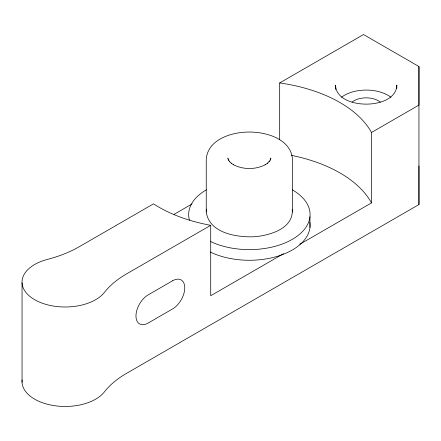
<?xml version="1.0" encoding="UTF-8"?>
<svg xmlns="http://www.w3.org/2000/svg" width="441" height="441" viewBox="0 0 441 441"><rect width="100%" height="100%" fill="white"/><g stroke="black" fill="none" stroke-linecap="round" stroke-linejoin="round"><path stroke-width="0.66" d="M292.488 212.082L292.488 159.207C290.895 139.02 266.347 131.931 249.363 132.046C232.385 131.931 207.838 139.02 206.245 159.207L206.245 211.95C209.067 233.151 236.69 237.434 254.082 236.762C269.208 235.643 293.882 228.763 292.229 209.293M22.127 379.91A43.124 24.894 0 0 0 54.678 405.72A43.124 24.894 0 0 0 104.456 391.812A107.802 62.242 0 0 1 126.495 373.4L418.95 204.552L418.95 166.009M279.677 82.947L363.522 34.541L418.95 66.547L418.95 105.085L371.487 132.487A128.094 73.956 0 0 0 279.682 82.947L279.677 139.692M206.245 211.95L206.526 209.166M270.791 158.479L270.846 158.032L270.195 160.166L270.576 159.377L269.049 161.803L269.264 161.456L267.351 163.368L267.621 163.104L265.124 164.824L265.405 164.664C255.587 169.796 243.145 169.796 233.328 164.664L233.609 164.824L231.112 163.104L231.382 163.368L229.463 161.456L229.684 161.803L228.157 159.377L228.537 160.166L227.887 158.032L227.942 158.479M174.162 214.287L192.05 203.963M210.715 225.312L126.495 273.933A107.802 62.242 0 0 0 104.456 292.344A43.124 24.894 0 0 1 34.663 299.709A43.124 24.894 0 0 1 47.419 259.413A107.802 62.242 0 0 0 79.303 246.69L153.501 203.852A128.094 73.956 0 0 0 210.715 225.312L210.715 295.729L283.557 253.674M299.83 244.275L371.487 202.904L371.487 132.487M418.95 66.547L418.95 204.552M396.801 88.542L396.801 85.135C396.509 110.454 335.877 110.454 335.584 85.135L335.584 89.589M309.957 216.757L309.957 227.402M22.05 282.835L22.05 382.297M292.488 189.9A60.709 35.048 0 0 1 294.031 238.311A60.709 35.048 0 0 1 210.34 241.42M189.454 220.23A60.709 35.048 0 0 1 206.344 189.845M309.847 222.165A60.709 35.048 0 0 1 277.4 256.309A60.709 35.048 0 0 1 210.34 252.07M291.49 155.381A128.094 73.956 0 0 1 371.487 202.904M352.061 102.091A17.249 9.961 0 0 1 380.318 102.091M341.472 97.274A30.727 17.739 0 0 1 390.913 97.274M172.558 280.796L148.165 294.88A17.249 9.961 -60 0 0 135.966 316.01A17.249 9.961 -60 0 0 148.165 323.049L172.558 308.965A17.249 9.961 -60 0 0 184.757 287.841A17.249 9.961 -60 0 0 172.558 280.796"/></g></svg>
